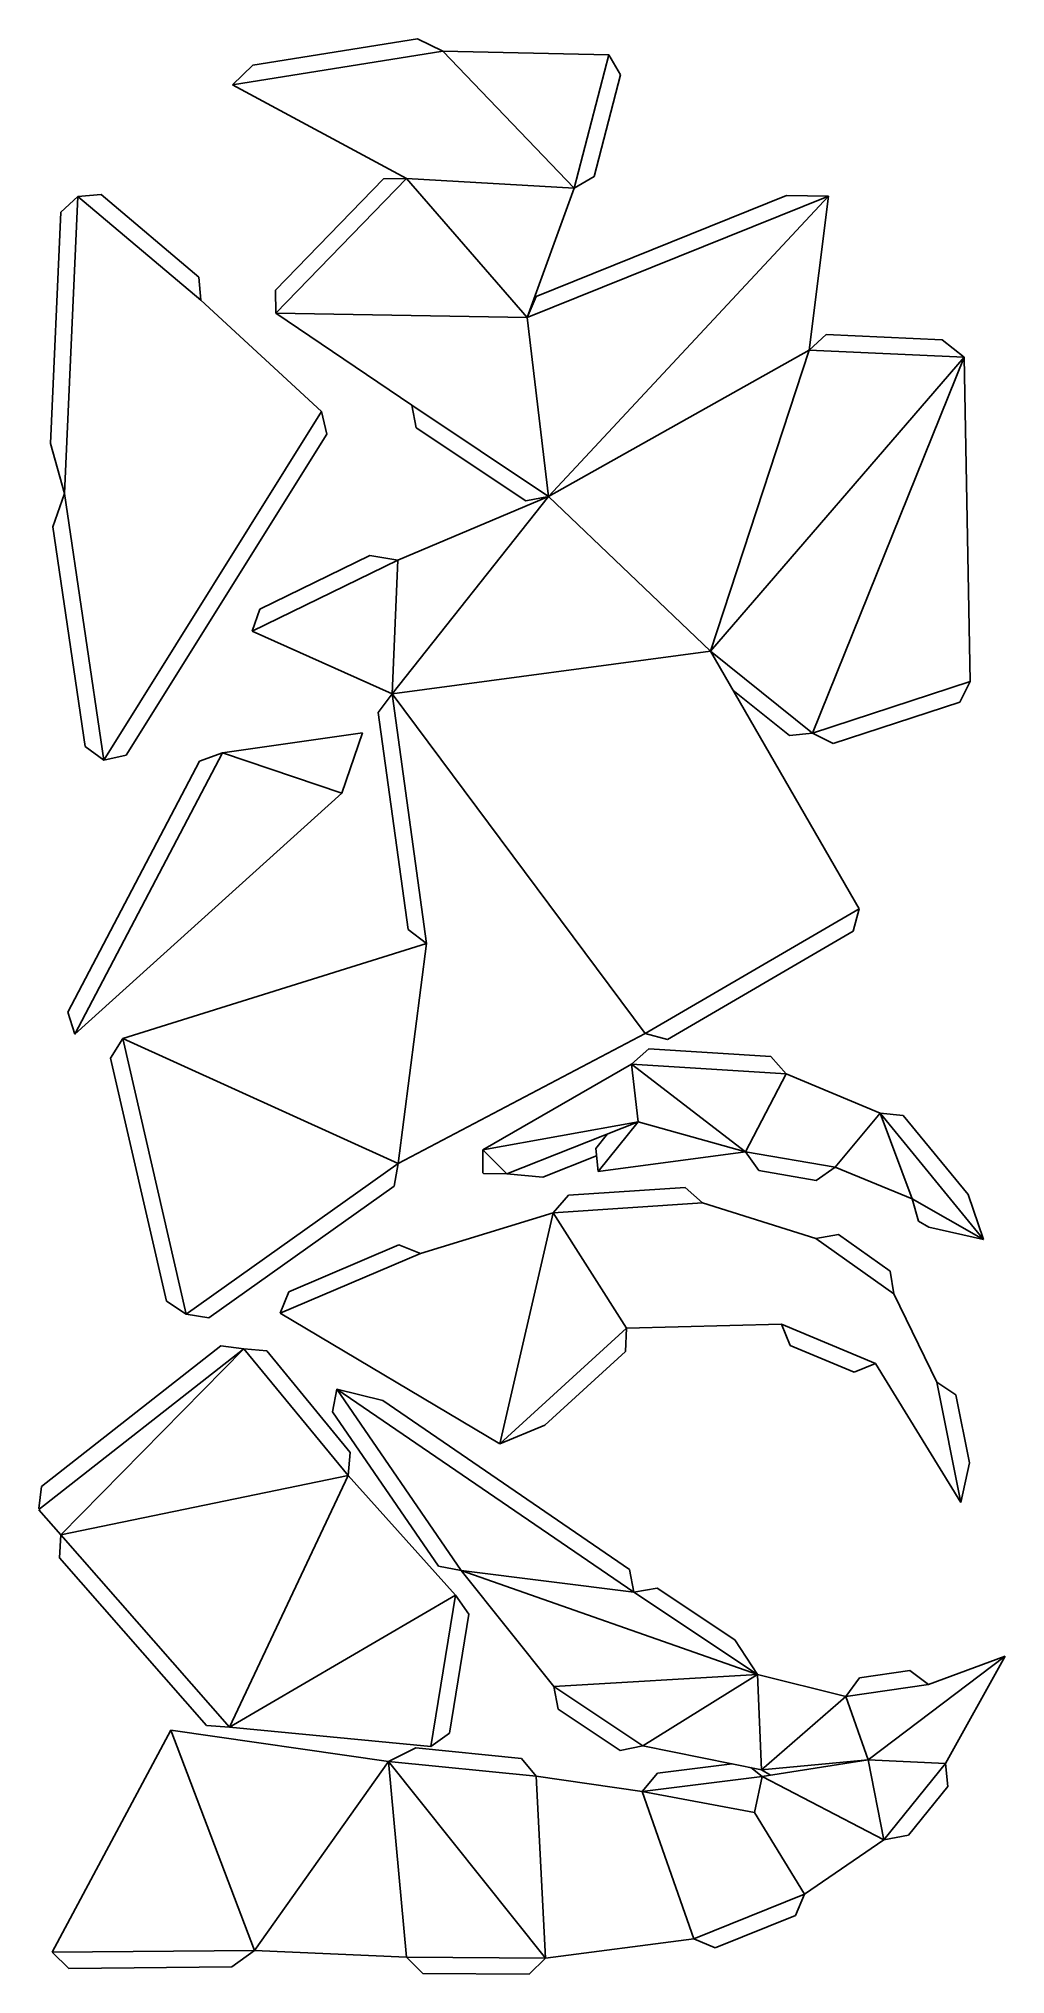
# Model space of a CAD drawing. Extents: x 1504 to 1799, y 9 to 601.
import ezdxf

# ---------------------------------------------------------------- set-up
doc = ezdxf.new("R2010")
doc.units = 0

msp = doc.modelspace()

# ---------------------------------------------------------------- linework, layer by layer
at = {"layer": 'CutLine', "color": 8, "linetype": 'CONTINUOUS'}
for p, q in [((1569.472908, 592.935775), (1619.828403, 601.007947)), ((1619.828403, 601.007947), (1627.544078, 597.180963)), ((1563.28561, 586.880093), (1569.472908, 592.935775)), ((1678.281003, 596.076843), (1627.544078, 597.180963)), ((1678.281003, 596.076843), (1681.869206, 589.983831)), ((1563.28561, 586.880093), (1616.442915, 558.212499)), ((1681.869206, 589.983831), (1673.820282, 558.874346)), ((1576.346616, 524.103018), (1609.372603, 558.10912)), ((1609.372603, 558.10912), (1616.442915, 558.212499)), ((1673.820282, 558.874346), (1667.727269, 555.286144)), ((1510.772371, 547.984874), (1515.993303, 552.753719)), ((1515.993303, 552.753719), (1523.039536, 553.345833)), ((1523.039536, 553.345833), (1552.960492, 528.063744)), ((1653.353927, 515.679712), (1667.727269, 555.286144)), ((1656.121821, 522.186536), (1732.644893, 553.035385)), ((1732.644893, 553.035385), (1745.421769, 552.795145)), ((1739.523523, 505.716495), (1745.421769, 552.795145)), ((1507.569721, 477.215892), (1510.772371, 547.984874)), ((1552.960492, 528.063744), (1553.552607, 521.017511)), ((1576.449995, 517.032706), (1576.346616, 524.103018)), ((1653.353927, 515.679712), (1656.121821, 522.186536)), ((1590.49273, 486.959069), (1553.552607, 521.017511)), ((1576.449995, 517.032706), (1618.023354, 488.893942)), ((1739.523523, 505.716495), (1744.739199, 510.491086)), ((1744.739199, 510.491086), (1780.233355, 508.923969)), ((1780.233355, 508.923969), (1786.924039, 503.623695)), ((1788.768826, 404.373306), (1786.924039, 503.623695)), ((1590.49273, 486.959069), (1592.085297, 480.069676)), ((1619.406897, 481.959549), (1618.023354, 488.893942)), ((1592.085297, 480.069676), (1530.76355, 381.873412)), ((1652.889487, 459.61544), (1619.406897, 481.959549)), ((1511.88016, 461.865575), (1507.569721, 477.215892)), ((1508.318343, 451.717298), (1511.88016, 461.865575)), ((1659.823881, 460.998982), (1613.740133, 441.491668)), ((1659.823881, 460.998982), (1652.889487, 459.61544)), ((1518.200082, 384.500427), (1508.318343, 451.717298)), ((1571.591733, 426.500078), (1605.185779, 442.882846)), ((1605.185779, 442.882846), (1613.740133, 441.491668)), ((1569.289274, 419.81437), (1571.591733, 426.500078)), ((1569.289274, 419.81437), (1612.05669, 400.56273)), ((1754.791315, 334.814437), (1709.360703, 413.639285)), ((1788.768826, 404.373306), (1785.56912, 398.067603)), ((1607.783601, 394.928841), (1612.05669, 400.56273)), ((1733.50066, 387.842633), (1716.240535, 401.702362)), ((1785.56912, 398.067603), (1746.844227, 385.413817)), ((1616.90205, 328.544179), (1607.783601, 394.928841)), ((1603.005009, 388.642431), (1560.200171, 382.605483)), ((1596.667365, 370.198488), (1603.005009, 388.642431)), ((1740.52989, 388.610701), (1733.50066, 387.842633)), ((1746.844227, 385.413817), (1740.52989, 388.610701)), ((1512.935495, 303.226104), (1553.17865, 379.98115)), ((1523.874157, 380.280846), (1518.200082, 384.500427)), ((1530.76355, 381.873412), (1523.874157, 380.280846)), ((1553.17865, 379.98115), (1560.200171, 382.605483)), ((1515.041987, 296.47609), (1596.667365, 370.198488)), ((1754.791315, 334.814437), (1752.987586, 327.977291)), ((1622.535939, 324.27109), (1616.90205, 328.544179)), ((1752.987586, 327.977291), (1696.226852, 294.913457)), ((1622.535939, 324.27109), (1529.738549, 295.181948)), ((1515.041987, 296.47609), (1512.935495, 303.226104)), ((1613.864021, 256.961487), (1689.389706, 296.717186)), ((1696.226852, 294.913457), (1689.389706, 296.717186)), ((1525.98144, 289.191611), (1529.738549, 295.181948)), ((1685.264827, 287.301952), (1690.563984, 291.983717)), ((1690.563984, 291.983717), (1727.818503, 289.679255)), ((1543.011305, 214.860788), (1525.98144, 289.191611)), ((1685.264827, 287.301952), (1639.795564, 261.132386)), ((1727.818503, 289.679255), (1732.500268, 284.380097)), ((1761.268793, 272.335132), (1732.500268, 284.380097)), ((1761.268793, 272.335132), (1768.304744, 271.631283)), ((1768.304744, 271.631283), (1788.123538, 247.406543)), ((1639.771224, 254.06136), (1639.795564, 261.132386)), ((1674.278487, 261.551706), (1677.848783, 265.988945)), ((1675.039594, 254.52172), (1674.278487, 261.551706)), ((1675.039594, 254.52172), (1720.074487, 260.535722)), ((1724.156562, 254.76193), (1720.074487, 260.535722)), ((1613.864021, 256.961487), (1612.6861, 249.98922)), ((1674.522809, 259.295018), (1658.108034, 252.797716)), ((1741.732404, 251.745112), (1724.156562, 254.76193)), ((1747.506195, 255.827186), (1741.732404, 251.745112)), ((1747.506195, 255.827186), (1771.075219, 246.077799)), ((1612.6861, 249.98922), (1556.024319, 209.705731)), ((1640.000129, 253.830873), (1639.771224, 254.06136)), ((1647.071155, 253.806533), (1640.000129, 253.830873)), ((1658.108034, 252.797716), (1647.071155, 253.806533)), ((1665.944107, 247.203761), (1701.612864, 249.59746)), ((1701.612864, 249.59746), (1706.936435, 244.943474)), ((1661.290121, 241.88019), (1665.944107, 247.203761)), ((1741.551388, 234.006611), (1706.936435, 244.943474)), ((1772.957131, 239.261758), (1771.075219, 246.077799)), ((1788.123538, 247.406543), (1792.861518, 233.718982)), ((1661.290121, 241.88019), (1620.68131, 229.409403)), ((1776.105988, 237.475491), (1772.957131, 239.261758)), ((1792.861518, 233.718982), (1776.105988, 237.475491)), ((1580.465787, 217.710888), (1614.121627, 232.049585)), ((1614.121627, 232.049585), (1620.68131, 229.409403)), ((1741.551388, 234.006611), (1748.521742, 235.195796)), ((1748.521742, 235.195796), (1764.273172, 224.035646)), ((1764.273172, 224.035646), (1765.462357, 217.065292)), ((1549.052053, 210.883652), (1543.011305, 214.860788)), ((1577.825605, 211.151205), (1580.465787, 217.710888)), ((1778.547958, 190.090545), (1765.462357, 217.065292)), ((1556.024319, 209.705731), (1549.052053, 210.883652)), ((1577.825605, 211.151205), (1644.99064, 171.142678)), ((1683.725631, 206.524884), (1731.035581, 207.746675)), ((1733.736215, 201.211648), (1731.035581, 207.746675)), ((1683.725631, 206.524884), (1683.406089, 199.46104)), ((1504.812743, 158.098891), (1559.639811, 201.116138)), ((1559.639811, 201.116138), (1566.659927, 200.26881)), ((1566.659927, 200.26881), (1573.697608, 199.582475)), ((1573.697608, 199.582475), (1599.258538, 168.497254)), ((1683.406089, 199.46104), (1658.688944, 176.883336)), ((1753.304999, 193.087227), (1733.736215, 201.211648)), ((1759.840026, 195.787862), (1753.304999, 193.087227)), ((1759.840026, 195.787862), (1785.931658, 153.261)), ((1778.547958, 190.090545), (1784.433263, 186.170956)), ((1593.850308, 180.961564), (1595.148662, 187.912412)), ((1595.148662, 187.912412), (1609.16227, 184.38764)), ((1609.16227, 184.38764), (1684.637941, 132.781039)), ((1784.433263, 186.170956), (1788.597956, 165.397667)), ((1626.194801, 133.758284), (1593.850308, 180.961564)), ((1658.688944, 176.883336), (1644.99064, 171.142678)), ((1599.258538, 168.497254), (1598.572203, 161.459574)), ((1631.405292, 124.85525), (1598.572203, 161.459574)), ((1788.597956, 165.397667), (1785.931658, 153.261)), ((1504, 151.365318), (1504.812743, 158.098891)), ((1504, 151.039658), (1510.804512, 143.343848)), ((1510.339852, 136.288064), (1510.804512, 143.343848)), ((1555.276923, 85.015061), (1510.339852, 136.288064)), ((1633.145648, 132.45993), (1626.194801, 133.758284)), ((1633.145648, 132.45993), (1661.435729, 96.902626)), ((1684.637941, 132.781039), (1685.943231, 125.831491)), ((1631.405292, 124.85525), (1635.533122, 119.114081)), ((1685.943231, 125.831491), (1693.089761, 127.075491)), ((1693.089761, 127.075491), (1716.830145, 111.243693)), ((1635.533122, 119.114081), (1629.579784, 82.696765)), ((1716.830145, 111.243693), (1723.743583, 100.623493)), ((1754.972857, 99.566593), (1770.314829, 101.81513)), ((1770.314829, 101.81513), (1775.987038, 97.593041)), ((1799.49572, 106.237405), (1775.987038, 97.593041)), ((1781.196065, 73.434096), (1799.49572, 106.237405)), ((1662.834283, 89.971245), (1661.435729, 96.902626)), ((1750.750767, 93.894383), (1723.743583, 100.623493)), ((1750.750767, 93.894383), (1754.972857, 99.566593)), ((1681.753907, 77.404642), (1662.834283, 89.971245)), ((1544.371705, 83.626941), (1508.146251, 15.671473)), ((1610.895696, 73.967377), (1544.371705, 83.626941)), ((1562.332707, 84.550401), (1555.276923, 85.015061)), ((1562.332707, 84.550401), (1623.838615, 78.568935)), ((1610.895696, 73.967377), (1619.311014, 78.157517)), ((1619.311014, 78.157517), (1651.630137, 74.953082)), ((1629.579784, 82.696765), (1623.838615, 78.568935)), ((1688.685288, 78.803196), (1681.753907, 77.404642)), ((1688.685288, 78.803196), (1724.94775, 71.477337)), ((1651.630137, 74.953082), (1656.11241, 69.484149)), ((1693.146644, 70.46597), (1716.005067, 73.283966)), ((1721.682358, 72.137022), (1725.213095, 69.381284)), ((1727.749202, 69.785661), (1724.94775, 71.477337)), ((1757.622831, 74.548951), (1725.213095, 69.381284)), ((1781.196065, 73.434096), (1781.958271, 66.404228)), ((1688.495999, 64.854785), (1656.11241, 69.484149)), ((1688.495999, 64.854785), (1693.146644, 70.46597)), ((1781.958271, 66.404228), (1769.946943, 51.471521)), ((1738.096883, 33.441328), (1762.404888, 50.072555)), ((1769.946943, 51.471521), (1762.404888, 50.072555)), ((1738.096883, 33.441328), (1735.348066, 26.926422)), ((1735.348066, 26.926422), (1710.846909, 16.965683)), ((1658.955956, 13.884917), (1704.332003, 19.714501)), ((1710.846909, 16.965683), (1704.332003, 19.714501)), ((1513.191306, 10.716938), (1508.146251, 15.671473)), ((1569.939792, 16.230851), (1563.057442, 11.168345)), ((1569.939792, 16.230851), (1616.476242, 14.149485)), ((1621.445005, 9.118443), (1616.476242, 14.149485)), ((1658.955956, 13.884917), (1653.924913, 8.916154)), ((1563.057442, 11.168345), (1513.191306, 10.716938)), ((1653.924913, 8.916154), (1621.445005, 9.118443))]:
    msp.add_line(p, q, dxfattribs=at)
at = {"layer": 'MountainLine', "color": 5, "linetype": 'CONTINUOUS'}
for p, q in [((1627.544078, 597.180963), (1563.28561, 586.880093)), ((1653.353927, 515.679712), (1616.442915, 558.212499)), ((1659.823881, 460.998982), (1653.353927, 515.679712)), ((1511.88016, 461.865575), (1523.874157, 380.280846)), ((1659.823881, 460.998982), (1709.360703, 413.639285)), ((1709.360703, 413.639285), (1740.52989, 388.610701)), ((1740.52989, 388.610701), (1788.768826, 404.373306)), ((1612.05669, 400.56273), (1622.535939, 324.27109)), ((1560.200171, 382.605483), (1515.041987, 296.47609)), ((1622.535939, 324.27109), (1613.864021, 256.961487)), ((1529.738549, 295.181948), (1549.052053, 210.883652)), ((1720.074487, 260.535722), (1685.264827, 287.301952)), ((1685.264827, 287.301952), (1687.265432, 269.716247)), ((1720.074487, 260.535722), (1732.500268, 284.380097)), ((1687.265432, 269.716247), (1639.795564, 261.132386)), ((1687.265432, 269.716247), (1675.039594, 254.52172)), ((1761.268793, 272.335132), (1747.506195, 255.827186)), ((1771.075219, 246.077799), (1761.268793, 272.335132)), ((1639.795564, 261.132386), (1647.071155, 253.806533)), ((1661.290121, 241.88019), (1683.725631, 206.524884)), ((1566.659927, 200.26881), (1504, 151.10591)), ((1510.804512, 143.343848), (1598.572203, 161.459574)), ((1510.804512, 143.343848), (1562.332707, 84.550401)), ((1633.145648, 132.45993), (1685.943231, 125.831491)), ((1623.838615, 78.568935), (1631.405292, 124.85525)), ((1688.685288, 78.803196), (1723.743583, 100.623493)), ((1724.94775, 71.477337), (1723.743583, 100.623493)), ((1750.750767, 93.894383), (1757.622831, 74.548951)), ((1544.371705, 83.626941), (1569.939792, 16.230851)), ((1658.955956, 13.884917), (1610.895696, 73.967377))]:
    msp.add_line(p, q, dxfattribs=at)
at = {"layer": 'ValleyLine', "color": 1, "linetype": 'CONTINUOUS'}
for p, q in [((1627.544078, 597.180963), (1667.727269, 555.286144)), ((1667.727269, 555.286144), (1678.281003, 596.076843)), ((1616.442915, 558.212499), (1576.449995, 517.032706)), ((1667.727269, 555.286144), (1616.442915, 558.212499)), ((1515.993303, 552.753719), (1511.88016, 461.865575)), ((1553.552607, 521.017511), (1515.993303, 552.753719)), ((1745.421769, 552.795145), (1653.353927, 515.679712)), ((1745.421769, 552.795145), (1659.823881, 460.998982)), ((1576.449995, 517.032706), (1653.353927, 515.679712)), ((1739.523523, 505.716495), (1659.823881, 460.998982)), ((1739.523523, 505.716495), (1709.360703, 413.639285)), ((1709.360703, 413.639285), (1786.924039, 503.623695)), ((1786.924039, 503.623695), (1739.523523, 505.716495)), ((1740.52989, 388.610701), (1786.924039, 503.623695)), ((1523.874157, 380.280846), (1590.49273, 486.959069)), ((1618.023354, 488.893942), (1659.823881, 460.998982)), ((1612.05669, 400.56273), (1659.823881, 460.998982)), ((1613.740133, 441.491668), (1569.289274, 419.81437)), ((1613.740133, 441.491668), (1612.05669, 400.56273)), ((1709.360703, 413.639285), (1612.05669, 400.56273)), ((1612.05669, 400.56273), (1689.389706, 296.717186)), ((1560.200171, 382.605483), (1596.667365, 370.198488)), ((1689.389706, 296.717186), (1754.791315, 334.814437)), ((1613.864021, 256.961487), (1529.738549, 295.181948)), ((1732.500268, 284.380097), (1685.264827, 287.301952)), ((1647.071155, 253.806533), (1687.265432, 269.716247)), ((1720.074487, 260.535722), (1687.265432, 269.716247)), ((1792.861518, 233.718982), (1761.268793, 272.335132)), ((1720.074487, 260.535722), (1747.506195, 255.827186)), ((1549.052053, 210.883652), (1613.864021, 256.961487)), ((1706.936435, 244.943474), (1661.290121, 241.88019)), ((1771.075219, 246.077799), (1792.861518, 233.718982)), ((1644.99064, 171.142678), (1661.290121, 241.88019)), ((1765.462357, 217.065292), (1741.551388, 234.006611)), ((1620.68131, 229.409403), (1577.825605, 211.151205)), ((1731.035581, 207.746675), (1759.840026, 195.787862)), ((1644.99064, 171.142678), (1683.725631, 206.524884)), ((1510.804512, 143.343848), (1566.659927, 200.26881)), ((1598.572203, 161.459574), (1566.659927, 200.26881)), ((1785.931658, 153.261), (1778.547958, 190.090545)), ((1595.148662, 187.912412), (1633.145648, 132.45993)), ((1685.943231, 125.831491), (1595.148662, 187.912412)), ((1562.332707, 84.550401), (1598.572203, 161.459574)), ((1633.145648, 132.45993), (1723.743583, 100.623493)), ((1562.332707, 84.550401), (1631.405292, 124.85525)), ((1723.743583, 100.623493), (1685.943231, 125.831491)), ((1757.622831, 74.548951), (1799.49572, 106.237405)), ((1723.743583, 100.623493), (1661.435729, 96.902626)), ((1661.435729, 96.902626), (1688.685288, 78.803196)), ((1775.987038, 97.593041), (1750.750767, 93.894383)), ((1750.750767, 93.894383), (1724.94775, 71.477337)), ((1610.895696, 73.967377), (1569.939792, 16.230851)), ((1610.895696, 73.967377), (1616.476242, 14.149485)), ((1656.11241, 69.484149), (1610.895696, 73.967377)), ((1724.94775, 71.477337), (1757.622831, 74.548951)), ((1781.196065, 73.434096), (1757.622831, 74.548951)), ((1757.622831, 74.548951), (1762.404888, 50.072555)), ((1762.404888, 50.072555), (1781.196065, 73.434096)), ((1656.11241, 69.484149), (1658.955956, 13.884917)), ((1725.213095, 69.381284), (1688.495999, 64.854785)), ((1722.826441, 58.369299), (1725.213095, 69.381284)), ((1725.213095, 69.381284), (1762.404888, 50.072555)), ((1688.495999, 64.854785), (1722.826441, 58.369299)), ((1688.495999, 64.854785), (1704.332003, 19.714501)), ((1722.826441, 58.369299), (1738.096883, 33.441328)), ((1704.332003, 19.714501), (1738.096883, 33.441328)), ((1508.146251, 15.671473), (1569.939792, 16.230851)), ((1616.476242, 14.149485), (1658.955956, 13.884917))]:
    msp.add_line(p, q, dxfattribs=at)

doc.saveas('drawing.dxf')
